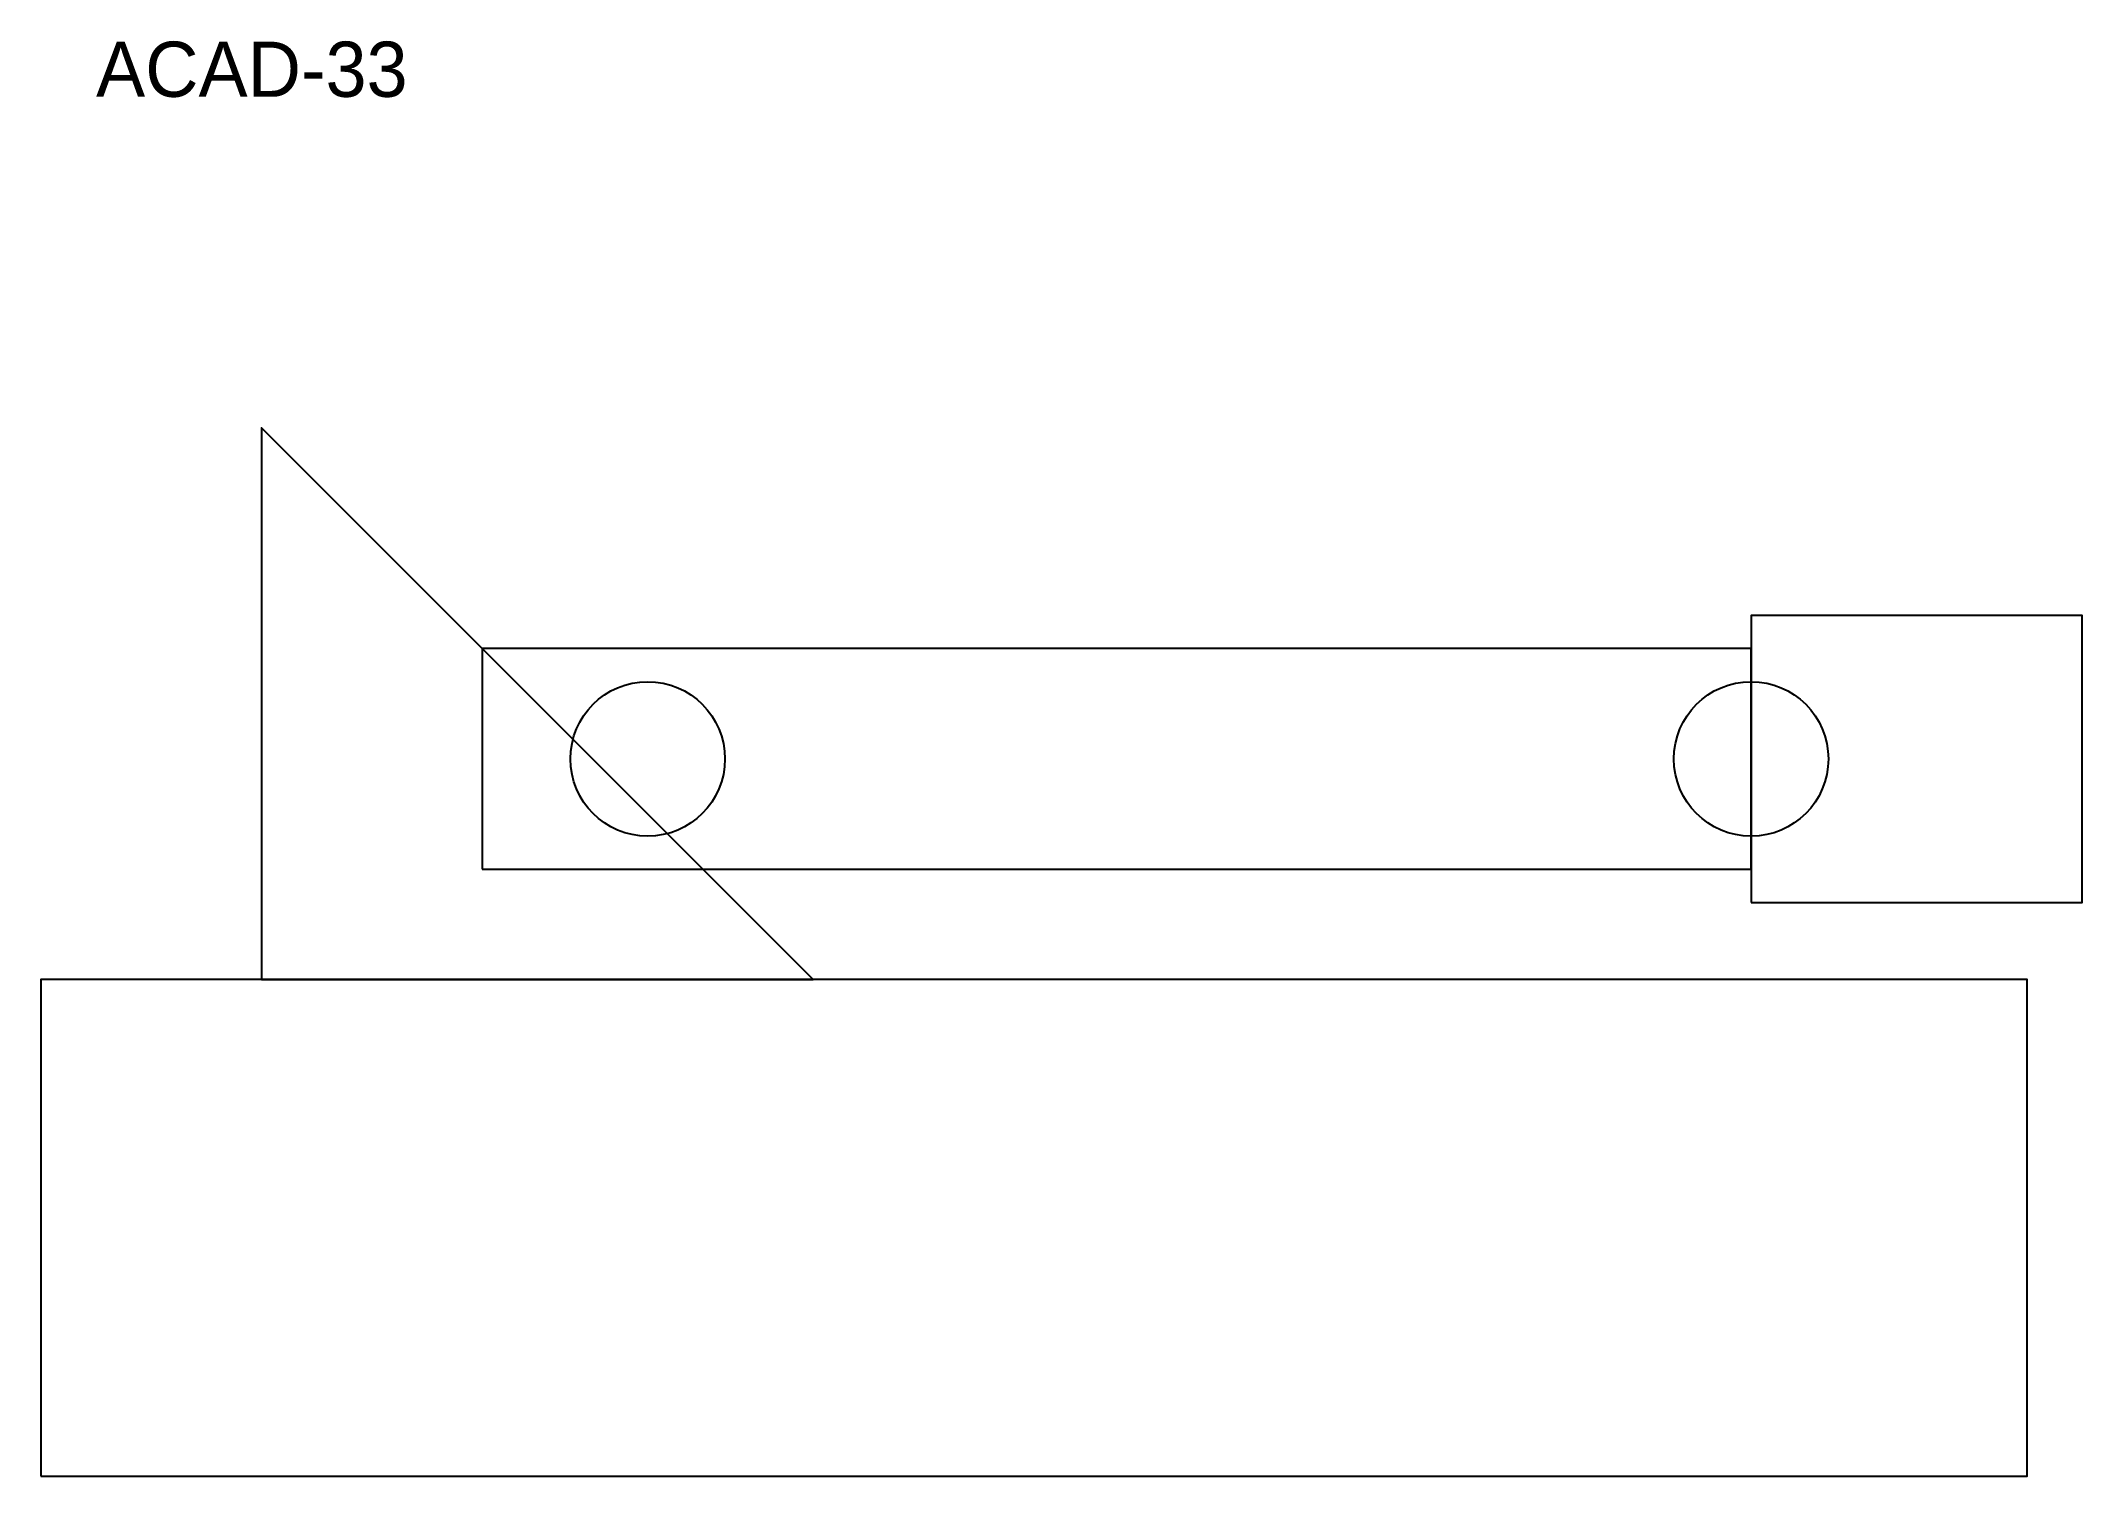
# Model space of a CAD drawing. Header units: metres. Extents: x 0 to 185, y 0 to 130.
import ezdxf

# ---------------------------------------------------------------- set-up
doc = ezdxf.new("R2010")
doc.units = ezdxf.units.M
for name, color, linetype in [('ANNOTATION', 7, 'Continuous'), ('HOLE', 7, 'Continuous'), ('OUTLINE', 7, 'Continuous')]:
    doc.layers.add(name, color=color, linetype=linetype)

msp = doc.modelspace()

# ---------------------------------------------------------------- linework, layer by layer
at = {"layer": 'HOLE'}
for centre in [(55, 65), (155, 65)]:
    msp.add_circle(centre, 7, dxfattribs=at)
at = {"layer": 'OUTLINE'}
for points in [[(20, 45), (70, 45), (20, 95)], [(155, 52), (185, 52), (185, 78), (155, 78)], [(40, 55), (155, 55), (155, 75), (40, 75)], [(0, 0), (180, 0), (180, 45), (0, 45)]]:
    msp.add_lwpolyline(points, close=True, dxfattribs=at)

# ---------------------------------------------------------------- texts
at = {"layer": 'ANNOTATION'}
msp.add_text('ACAD-33', height=5, dxfattribs=at).set_placement((5, 125))

doc.saveas('drawing.dxf')
